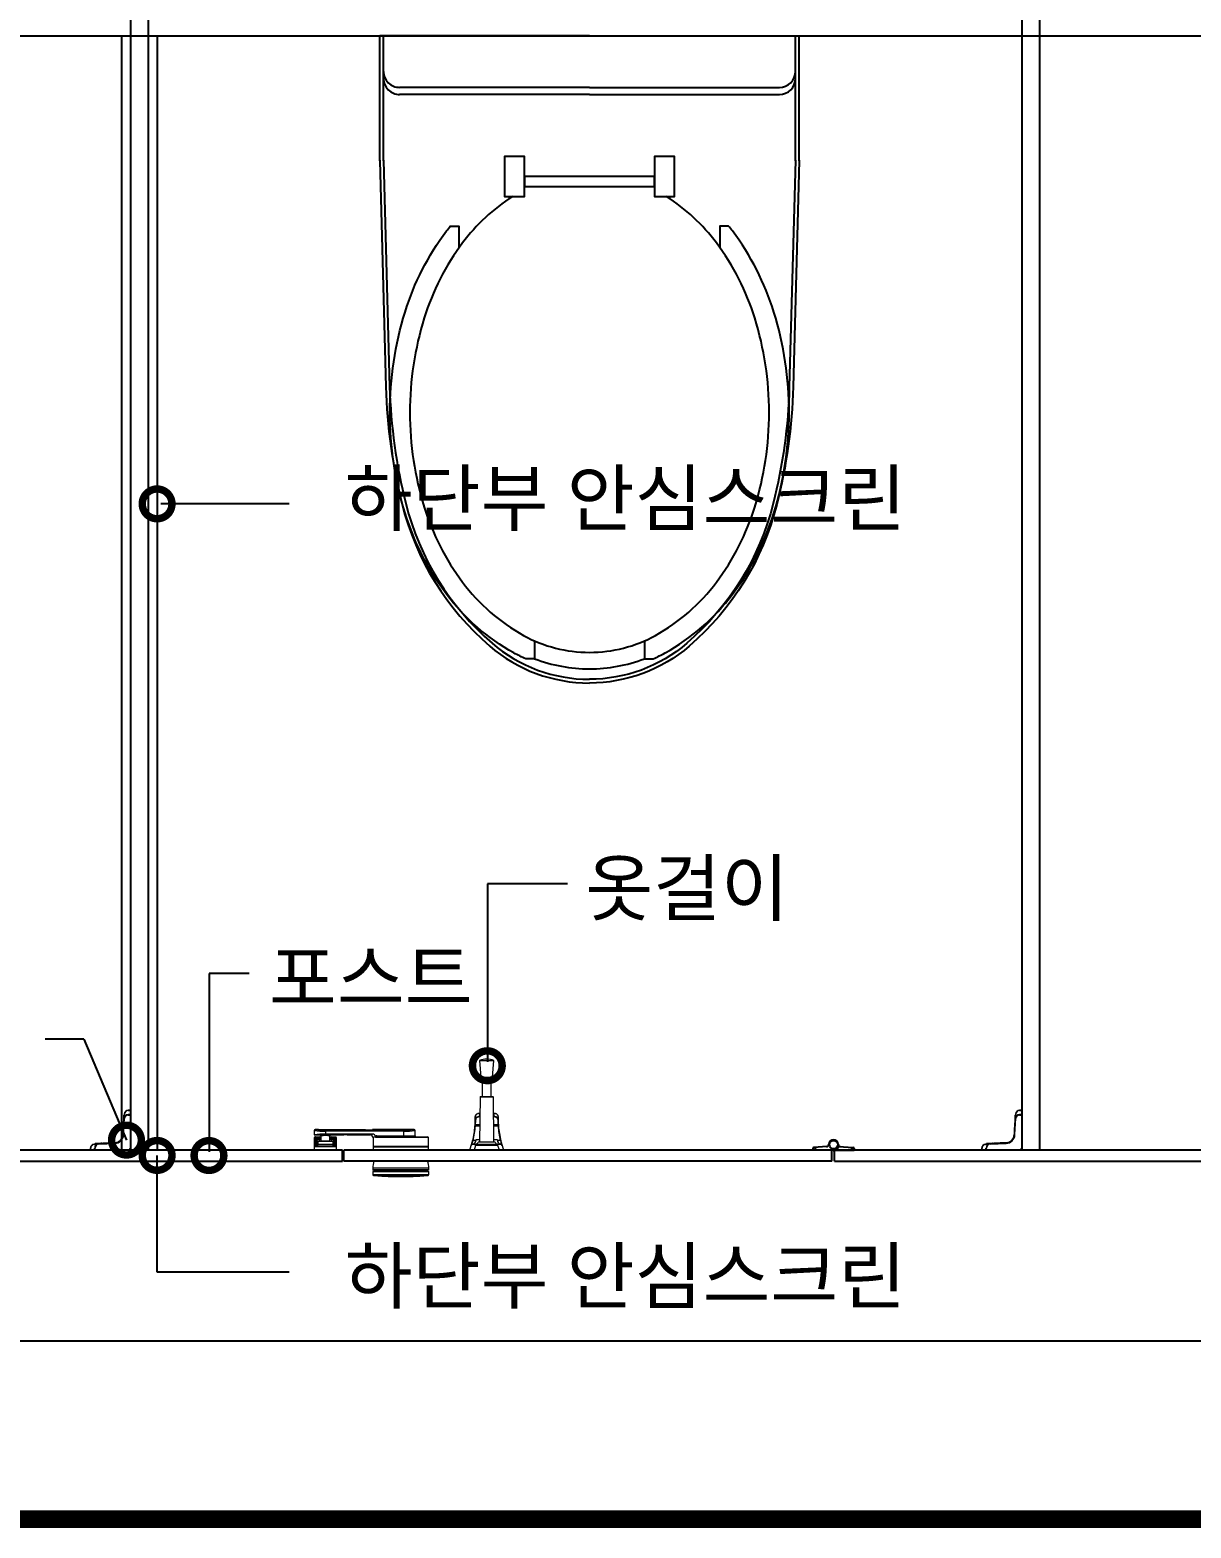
# Model space of a CAD drawing. Extents: x -256 to 8104, y -176 to 5714.
# Drawn here: x 3159 to 3810, y 2764 to 3604 of the extents above; entities that cross this region are included whole.
import ezdxf
from ezdxf.enums import TextEntityAlignment as Align

# ---------------------------------------------------------------- set-up
doc = ezdxf.new("R2010")
doc.units = 0
doc.header["$LTSCALE"] = 30
doc.layers.get('0').update_dxf_attribs({"linetype": 'CONTINUOUS'})
for name, color, linetype in [('0_toilet', 6, 'CONTINUOUS'), ('HAT', 8, 'CONTINUOUS'), ('경첩', 4, 'CONTINUOUS'), ('문자', 3, 'CONTINUOUS'), ('부자재', 4, 'CONTINUOUS'), ('옷걸이', 4, 'CONTINUOUS'), ('잠금쇠(회전형)', 4, 'CONTINUOUS'), ('치수', 1, 'CONTINUOUS'), ('해치', 8, 'CONTINUOUS')]:
    doc.layers.add(name, color=color, linetype=linetype)
doc.styles.add('돋움', font='malgun.ttf')

# ---------------------------------------------------------------- blocks, each defined once
blk = doc.blocks.new('_DOTSMALL')
at = {"color": 0, "linetype": 'ByBlock', "const_width": 0.5}
blk.add_lwpolyline([(-0.0625, 0, 1), (0.0625, 0, 1)], format="xyb", close=True, dxfattribs=at)
blk = doc.blocks.new('A$C63EC304E')
at = {"layer": '치수', "color": 1, "xscale": 2.5, "yscale": 2.5, "zscale": 2.5, "rotation": 234.3098741996962}
blk.add_blockref('_DOTSMALL', (0.312, 0.312), dxfattribs=at)
blk = doc.blocks.new('A$C2BC9653E')
at = {"layer": '치수', "xscale": 0.3333333333333333, "yscale": 0.3333333333333333, "zscale": 0.3333333333333333}
blk.add_blockref('A$C63EC304E', (0, 0), dxfattribs=at)
blk = doc.blocks.new('A$C7FC71301')
at = {"layer": '치수', "rotation": 180}
blk.add_blockref('A$C2BC9653E', (0.208, 0.208), dxfattribs=at)
blk = doc.blocks.new('A$C4A20372B')
at = {"layer": '치수'}
blk.add_blockref('A$C7FC71301', (0, 0), dxfattribs=at)
blk = doc.blocks.new('A$C566469F5')
at = {"layer": '치수'}
blk.add_blockref('A$C4A20372B', (0, 0), dxfattribs=at)
blk = doc.blocks.new('A$C7E317CD4')
at = {"layer": '해치', "xscale": 2, "yscale": 2, "zscale": 2}
blk.add_blockref('A$C566469F5', (0, 0), dxfattribs=at)
blk = doc.blocks.new('A$C601D7F27')
at = {"layer": '치수'}
blk.add_blockref('A$C7E317CD4', (0, 0), dxfattribs=at)
blk = doc.blocks.new('A$C38802C08')
at = {"layer": '치수'}
blk.add_blockref('A$C601D7F27', (0, 0), dxfattribs=at)
blk = doc.blocks.new('A$C10E41893')
at = {"layer": '부자재'}
for p, q in [((6.5, 0), (6.5, 196)), ((123.3, 196), (6.5, 196)), ((123.3, 192.5), (6.5, 192.5)), ((54.8, 0), (54.8, 177.5)), ((61.4, 0), (61.4, 177.5)), ((6.5, 0), (6.5, -196)), ((54.8, 0), (54.8, -177.5)), ((61.4, 0), (61.4, -177.5)), ((123.3, -192.5), (6.5, -192.5)), ((123.3, -196), (6.5, -196))]:
    blk.add_line(p, q, dxfattribs=at)
for points in [[(122.7, 196, -0.012538), (123.3, 196), (334.6, 190.3, -0.055395), (444.7, 175.1, -0.154276), (576.9, 93.3, -0.179504), (611.5, 0, -0.179504)], [(122.8, 192.5, -0.012538), (123.2, 192.5), (334.5, 186.8, -0.055395), (443.8, 171.7, -0.154276), (574.3, 91, -0.179504), (608, 0, -0.179504)], [(572, 51.4), (588.8, 51.4), (588.8, 59.6, 0.021185), (583.3, 70.7, 0.106084), (528.4, 133.7, 0.085733), (452.6, 172.4, 0.075373), (358.7, 186.6, 0.075373), (264.8, 172.4, 0.085733), (189, 133.7, 0.007337), (184.4, 130.1), (184.4, 122), (204.7, 122)], [(156.7, -72, 0.089162), (200.2, -118.7, 0.085733), (270.3, -154.5, 0.075373), (358.7, -167.9, 0.075373), (447.1, -154.5, 0.085733), (517.2, -118.7, 0.106084), (567, -61.6, 0.126931), (582.8, 0, 0.126931), (567, 61.6, 0.106084), (517.2, 118.7, 0.085733), (447.1, 154.5, 0.075373), (358.7, 167.9, 0.075373), (270.3, 154.5, 0.085733), (200.2, 118.7, 0.089162), (156.7, 72)], [(588.8, -51.4, 0.090214), (598.2, 0, 0.090214), (588.8, 51.4, 0.106084)], [(122.7, -196, 0.012538), (123.3, -196), (334.6, -190.3, 0.055395), (444.7, -175.1, 0.154276), (576.9, -93.3, 0.179504), (611.5, 0, 0.179504)], [(122.8, -192.5, 0.012538), (123.2, -192.5), (334.5, -186.8, 0.055395), (443.8, -171.7, 0.154276), (574.3, -91, 0.179504), (608, 0, 0.179504)], [(572, -51.4), (588.8, -51.4), (588.8, -59.6, -0.021185), (583.3, -70.7, -0.106084), (528.4, -133.7, -0.085733), (452.6, -172.4, -0.075373), (358.7, -186.6, -0.075373), (264.8, -172.4, -0.085733), (189, -133.7, -0.007337), (184.4, -130.1), (184.4, -122), (204.7, -122)]]:
    blk.add_lwpolyline(points, format="xyb", dxfattribs=at)
blk.add_lwpolyline([(138, -60.8), (119.3, -60.8), (119.3, -79.5), (156.7, -79.5), (156.7, -60.8), (138, -60.8), (147.3, -60.8), (147.3, 60.8), (138, 60.8), (156.7, 60.8), (156.7, 79.5), (119.3, 79.5), (119.3, 60.8), (138, 60.8), (138, -60.8), (119.3, -60.8)], dxfattribs=at)
for centre, start, end in [((39.8, 177.5), 0, 90), ((46.4, 177.5), 0, 90), ((39.8, -177.5), 270, 0), ((46.4, -177.5), 270, 0)]:
    blk.add_arc(centre, 15, start, end, dxfattribs=at)
blk = doc.blocks.new('AURA_28', base_point=(78321.48, -6824.24))
blk.add_line((81041.71, -3223.18), (82541.71, -3223.18))
at = {"color": 2}
for p, q in [((81531.71, -3223.18), (81531.71, -3848.18)), ((81551.71, -3223.18), (81551.71, -3848.18))]:
    blk.add_line(p, q, dxfattribs=at)
at = {"color": 8}
blk.add_line((80805.64, -3954.99), (82768.23, -3954.99), dxfattribs=at)
at = {"color": 8, "const_width": 10}
blk.add_lwpolyline([(78368.92, -4054.99), (84153.46, -4054.99)], dxfattribs=at)
at = {"layer": '0_toilet'}
for p, q in [((81536.71, -3123.18), (81536.71, -3848.18)), ((81546.71, -3123.18), (81546.71, -3848.18)), ((82036.66, -3123.18), (82036.66, -3848.18)), ((82046.76, -3848.19), (82046.76, -3123.19)), ((81655.64, -3848.18), (81431.71, -3848.18)), ((81431.71, -3854.18), (81655.64, -3854.18)), ((81655.64, -3854.18), (81655.64, -3848.18)), ((81930.21, -3848.18), (81656.39, -3848.18)), ((81656.39, -3854.18), (81656.39, -3848.18)), ((81930.21, -3854.18), (81656.39, -3854.18)), ((81930.21, -3854.18), (81930.21, -3848.18)), ((82160.69, -3848.18), (81931.71, -3848.18)), ((81931.71, -3854.18), (81931.71, -3848.18)), ((81931.71, -3854.18), (82160.69, -3854.18))]:
    blk.add_line(p, q, dxfattribs=at)
at = {"layer": '경첩', "color": 4, "linetype": 'Continuous', "lineweight": 15}
for p, q in [((81533.11, -3830.42), (81532.69, -3839.39)), ((81532.92, -3829.01), (81532.8, -3831.71)), ((81532.92, -3829.01), (81533.16, -3829.25)), ((81532.94, -3839.41), (81533.36, -3830.43)), ((81533.03, -3828.42), (81533.2, -3828.58)), ((81533.23, -3827.92), (81533.11, -3830.42)), ((81533.41, -3829.38), (81533.48, -3827.93)), ((81535.46, -3828.18), (81535.46, -3828.08)), ((81535.46, -3828.08), (81536.71, -3828.08)), ((81535.46, -3828.18), (81535.46, -3828.43)), ((81536.71, -3828.18), (81535.46, -3828.18)), ((81535.46, -3828.43), (81536.71, -3828.43)), ((81535.57, -3825.93), (81535.57, -3825.68)), ((81536.71, -3825.68), (81535.57, -3825.68)), ((81535.57, -3825.93), (81536.71, -3825.93)), ((81536.71, -3825.93), (81536.71, -3825.68)), ((81536.71, -3828.08), (81536.71, -3825.93)), ((81536.71, -3828.43), (81536.71, -3828.18)), ((81536.71, -3828.43), (81536.71, -3846.68)), ((82033.06, -3830.42), (82032.64, -3839.39)), ((82032.87, -3829.01), (82032.75, -3831.71)), ((82032.87, -3829.01), (82033.11, -3829.25)), ((82032.89, -3839.41), (82033.31, -3830.43)), ((82032.98, -3828.42), (82033.15, -3828.58)), ((82033.18, -3827.92), (82033.06, -3830.42)), ((82033.36, -3829.38), (82033.43, -3827.93)), ((82035.41, -3828.18), (82035.41, -3828.08)), ((82035.41, -3828.08), (82036.66, -3828.08)), ((82035.41, -3828.18), (82035.41, -3828.43)), ((82036.66, -3828.18), (82035.41, -3828.18)), ((82035.41, -3828.43), (82036.66, -3828.43)), ((82035.52, -3825.93), (82035.52, -3825.68)), ((82036.66, -3825.68), (82035.52, -3825.68)), ((82035.52, -3825.93), (82036.66, -3825.93)), ((82036.66, -3825.93), (82036.66, -3825.68)), ((82036.66, -3828.08), (82036.66, -3825.93)), ((82036.66, -3828.43), (82036.66, -3828.18)), ((82036.66, -3828.43), (82036.66, -3846.68)), ((81532.47, -3838.74), (81532.44, -3839.38)), ((81532.49, -3838.3), (81532.47, -3838.64)), ((81532.47, -3838.64), (81532.71, -3838.87)), ((81532.47, -3838.64), (81532.47, -3838.74)), ((81532.47, -3838.74), (81532.71, -3838.97)), ((81532.54, -3837.28), (81532.49, -3838.2)), ((81532.49, -3838.2), (81532.73, -3838.44)), ((81532.49, -3838.2), (81532.49, -3838.3)), ((81532.49, -3838.3), (81532.73, -3838.54)), ((81532.54, -3837.28), (81532.77, -3837.52)), ((81532.57, -3836.62), (81532.55, -3837.04)), ((81532.55, -3837.04), (81532.79, -3837.28)), ((81532.7, -3833.74), (81532.57, -3836.61)), ((81532.57, -3836.61), (81532.81, -3836.85)), ((81532.57, -3836.62), (81532.81, -3836.86)), ((81532.7, -3833.74), (81532.94, -3833.98)), ((81532.75, -3832.73), (81532.72, -3833.4)), ((81532.72, -3833.4), (81532.96, -3833.64)), ((81532.75, -3832.73), (81532.99, -3832.97)), ((81532.77, -3832.39), (81533, -3832.63)), ((81532.8, -3831.71), (81533.04, -3831.95)), ((82032.42, -3838.74), (82032.39, -3839.38)), ((82032.44, -3838.3), (82032.42, -3838.64)), ((82032.42, -3838.64), (82032.66, -3838.87)), ((82032.42, -3838.64), (82032.42, -3838.74)), ((82032.42, -3838.74), (82032.66, -3838.97)), ((82032.49, -3837.28), (82032.44, -3838.2)), ((82032.44, -3838.2), (82032.68, -3838.44)), ((82032.44, -3838.2), (82032.44, -3838.3)), ((82032.44, -3838.3), (82032.68, -3838.54)), ((82032.49, -3837.28), (82032.72, -3837.52)), ((82032.52, -3836.62), (82032.5, -3837.04)), ((82032.5, -3837.04), (82032.74, -3837.28)), ((82032.65, -3833.74), (82032.52, -3836.61)), ((82032.52, -3836.61), (82032.76, -3836.85)), ((82032.52, -3836.62), (82032.76, -3836.86)), ((82032.65, -3833.74), (82032.89, -3833.98)), ((82032.7, -3832.73), (82032.67, -3833.4)), ((82032.67, -3833.4), (82032.91, -3833.64)), ((82032.7, -3832.73), (82032.94, -3832.97)), ((82032.72, -3832.39), (82032.95, -3832.63)), ((82032.75, -3831.71), (82032.99, -3831.95)), ((81514.46, -3847.04), (81514.21, -3847.04)), ((81514.21, -3847.04), (81514.21, -3848.18)), ((81514.46, -3848.18), (81514.46, -3847.04)), ((81518.95, -3844.58), (81516.45, -3844.69)), ((81516.47, -3844.94), (81517.91, -3844.88)), ((81516.61, -3848.18), (81516.61, -3846.93)), ((81516.61, -3846.93), (81516.71, -3846.93)), ((81516.71, -3846.92), (81516.96, -3846.92)), ((81516.71, -3846.92), (81516.71, -3848.18)), ((81516.95, -3844.5), (81517.03, -3844.42)), ((81516.95, -3844.5), (81517.11, -3844.66)), ((81516.96, -3848.18), (81516.96, -3846.92)), ((81520.25, -3844.27), (81517.03, -3844.42)), ((81527.93, -3844.15), (81518.95, -3844.58)), ((81518.97, -3844.83), (81527.94, -3844.4)), ((81520.25, -3844.27), (81520.49, -3844.5)), ((81520.92, -3844.23), (81521.16, -3844.47)), ((81521.26, -3844.22), (81521.5, -3844.46)), ((81524.64, -3844.06), (81521.93, -3844.19)), ((81521.93, -3844.19), (81522.17, -3844.42)), ((81524.64, -3844.06), (81524.87, -3844.3)), ((81525.31, -3844.03), (81525.55, -3844.27)), ((81525.65, -3844.01), (81525.89, -3844.25)), ((81527.67, -3843.92), (81526.32, -3843.98)), ((81526.32, -3843.98), (81526.56, -3844.22)), ((81527.91, -3843.9), (81527.67, -3843.92)), ((81527.67, -3843.92), (81527.91, -3844.15)), ((81528.92, -3843.75), (81529.12, -3843.95)), ((81529.45, -3843.57), (81529.64, -3843.76)), ((81529.7, -3843.46), (81529.89, -3843.65)), ((81530.16, -3843.22), (81530.34, -3843.4)), ((81530.37, -3843.08), (81530.55, -3843.26)), ((81531.46, -3842.05), (81531.64, -3842.22)), ((81531.61, -3841.84), (81531.79, -3842.02)), ((81531.88, -3841.4), (81532.06, -3841.59)), ((81532, -3841.17), (81532.18, -3841.35)), ((81532.16, -3840.77), (81532.36, -3840.96)), ((81532.52, -3840.45), (81532.31, -3840.24)), ((81532.32, -3840.24), (81532.52, -3840.45)), ((81532.39, -3839.87), (81532.6, -3840.09)), ((81532.42, -3839.65), (81532.64, -3839.87)), ((82014.41, -3847.04), (82014.16, -3847.04)), ((82014.16, -3847.04), (82014.16, -3848.18)), ((82014.41, -3848.18), (82014.41, -3847.04)), ((82018.9, -3844.58), (82016.4, -3844.69)), ((82016.42, -3844.94), (82017.86, -3844.88)), ((82016.56, -3848.18), (82016.56, -3846.93)), ((82016.56, -3846.93), (82016.66, -3846.93)), ((82016.66, -3846.92), (82016.91, -3846.92)), ((82016.66, -3846.92), (82016.66, -3848.18)), ((82016.9, -3844.5), (82016.98, -3844.42)), ((82016.9, -3844.5), (82017.06, -3844.66)), ((82016.91, -3848.18), (82016.91, -3846.92)), ((82020.2, -3844.27), (82016.98, -3844.42)), ((82027.88, -3844.15), (82018.9, -3844.58)), ((82018.92, -3844.83), (82027.89, -3844.4)), ((82020.2, -3844.27), (82020.44, -3844.5)), ((82020.87, -3844.23), (82021.11, -3844.47)), ((82021.21, -3844.22), (82021.45, -3844.46)), ((82024.59, -3844.06), (82021.88, -3844.19)), ((82021.88, -3844.19), (82022.12, -3844.42)), ((82024.59, -3844.06), (82024.82, -3844.3)), ((82025.26, -3844.03), (82025.5, -3844.27)), ((82025.6, -3844.01), (82025.84, -3844.25)), ((82027.62, -3843.92), (82026.27, -3843.98)), ((82026.27, -3843.98), (82026.51, -3844.22)), ((82027.86, -3843.9), (82027.62, -3843.92)), ((82027.62, -3843.92), (82027.86, -3844.15)), ((82028.87, -3843.75), (82029.07, -3843.95)), ((82029.4, -3843.57), (82029.59, -3843.76)), ((82029.65, -3843.46), (82029.84, -3843.65)), ((82030.11, -3843.22), (82030.29, -3843.4)), ((82030.32, -3843.08), (82030.5, -3843.26)), ((82031.41, -3842.05), (82031.59, -3842.22)), ((82031.56, -3841.84), (82031.74, -3842.02)), ((82031.83, -3841.4), (82032.01, -3841.59)), ((82031.95, -3841.17), (82032.13, -3841.35)), ((82032.11, -3840.77), (82032.31, -3840.96)), ((82032.47, -3840.45), (82032.26, -3840.24)), ((82032.27, -3840.24), (82032.47, -3840.45)), ((82032.34, -3839.87), (82032.55, -3840.09)), ((82032.37, -3839.65), (82032.59, -3839.87)), ((81514.21, -3848.18), (81514.46, -3848.18)), ((81514.46, -3848.18), (81516.61, -3848.18)), ((81516.71, -3848.18), (81516.96, -3848.18)), ((81535.21, -3848.18), (81516.96, -3848.18)), ((82014.16, -3848.18), (82014.41, -3848.18)), ((82014.41, -3848.18), (82016.56, -3848.18)), ((82016.66, -3848.18), (82016.91, -3848.18)), ((82035.16, -3848.18), (82016.91, -3848.18))]:
    blk.add_line(p, q, dxfattribs=at)
at = {"layer": '경첩', "color": 4, "linetype": 'Continuous', "lineweight": 15, "flags": 128}
for points in [[(81532.95, -3828.5), (81532.94, -3828.61), (81532.94, -3828.73), (81532.93, -3828.87), (81532.92, -3829.01)], [(81532.95, -3828.5), (81532.97, -3828.48), (81532.99, -3828.47), (81533, -3828.45), (81533.01, -3828.44), (81533.02, -3828.43), (81533.03, -3828.42), (81533.03, -3828.42), (81533.03, -3828.42)], [(81533.11, -3830.42), (81533.11, -3830.42), (81533.13, -3830.42), (81533.15, -3830.42), (81533.18, -3830.42), (81533.22, -3830.43), (81533.26, -3830.43), (81533.31, -3830.43), (81533.36, -3830.43)], [(81533.48, -3827.93), (81533.43, -3827.93), (81533.38, -3827.93), (81533.34, -3827.93), (81533.3, -3827.92), (81533.27, -3827.92), (81533.25, -3827.92), (81533.23, -3827.92), (81533.23, -3827.92)], [(82032.9, -3828.5), (82032.89, -3828.61), (82032.89, -3828.73), (82032.88, -3828.87), (82032.87, -3829.01)], [(82032.9, -3828.5), (82032.92, -3828.48), (82032.94, -3828.47), (82032.95, -3828.45), (82032.96, -3828.44), (82032.97, -3828.43), (82032.98, -3828.42), (82032.98, -3828.42), (82032.98, -3828.42)], [(82033.06, -3830.42), (82033.06, -3830.42), (82033.08, -3830.42), (82033.1, -3830.42), (82033.13, -3830.42), (82033.17, -3830.43), (82033.21, -3830.43), (82033.26, -3830.43), (82033.31, -3830.43)], [(82033.43, -3827.93), (82033.38, -3827.93), (82033.33, -3827.93), (82033.29, -3827.93), (82033.25, -3827.92), (82033.22, -3827.92), (82033.2, -3827.92), (82033.18, -3827.92), (82033.18, -3827.92)], [(81532.55, -3837.04), (81532.54, -3837.11), (81532.54, -3837.19), (81532.54, -3837.28)], [(81532.57, -3836.61), (81532.57, -3836.61), (81532.57, -3836.62)], [(81532.8, -3831.71), (81532.79, -3831.85), (81532.79, -3831.97), (81532.78, -3832.09), (81532.77, -3832.19), (81532.77, -3832.28), (81532.77, -3832.34), (81532.77, -3832.38), (81532.77, -3832.39)], [(82032.5, -3837.04), (82032.49, -3837.11), (82032.49, -3837.19), (82032.49, -3837.28)], [(82032.52, -3836.61), (82032.52, -3836.61), (82032.52, -3836.62)], [(82032.75, -3831.71), (82032.74, -3831.85), (82032.74, -3831.97), (82032.73, -3832.09), (82032.72, -3832.19), (82032.72, -3832.28), (82032.72, -3832.34), (82032.72, -3832.38), (82032.72, -3832.39)], [(81516.47, -3844.94), (81516.46, -3844.9), (81516.46, -3844.85), (81516.46, -3844.81), (81516.46, -3844.77), (81516.46, -3844.74), (81516.45, -3844.71), (81516.45, -3844.7), (81516.45, -3844.69)], [(81518.95, -3844.58), (81518.95, -3844.58), (81518.95, -3844.6), (81518.96, -3844.62), (81518.96, -3844.65), (81518.96, -3844.69), (81518.96, -3844.73), (81518.96, -3844.78), (81518.97, -3844.83)], [(81520.92, -3844.23), (81520.91, -3844.23), (81520.87, -3844.24), (81520.81, -3844.24), (81520.72, -3844.24), (81520.62, -3844.25), (81520.5, -3844.25), (81520.38, -3844.26), (81520.25, -3844.27)], [(81521.93, -3844.19), (81521.82, -3844.19), (81521.7, -3844.2), (81521.6, -3844.2), (81521.5, -3844.21), (81521.42, -3844.21), (81521.35, -3844.21), (81521.3, -3844.22), (81521.27, -3844.22), (81521.26, -3844.22)], [(81525.31, -3844.03), (81525.3, -3844.03), (81525.26, -3844.03), (81525.2, -3844.03), (81525.11, -3844.04), (81525.01, -3844.04), (81524.89, -3844.05), (81524.77, -3844.05), (81524.64, -3844.06)], [(81526.32, -3843.98), (81526.19, -3843.99), (81526.07, -3843.99), (81525.95, -3844), (81525.85, -3844), (81525.76, -3844.01), (81525.7, -3844.01), (81525.66, -3844.01), (81525.65, -3844.01)], [(81527.93, -3844.15), (81527.93, -3844.16), (81527.93, -3844.17), (81527.93, -3844.2), (81527.93, -3844.23), (81527.93, -3844.26), (81527.93, -3844.31), (81527.94, -3844.35), (81527.94, -3844.4)], [(81532.32, -3840.24), (81532.32, -3840.24), (81532.32, -3840.24)], [(81532.42, -3839.65), (81532.4, -3839.81), (81532.39, -3839.87)], [(81532.69, -3839.39), (81532.69, -3839.39), (81532.7, -3839.4), (81532.73, -3839.4), (81532.76, -3839.4), (81532.8, -3839.4), (81532.84, -3839.4), (81532.89, -3839.4), (81532.94, -3839.41)], [(82016.42, -3844.94), (82016.41, -3844.9), (82016.41, -3844.85), (82016.41, -3844.81), (82016.41, -3844.77), (82016.41, -3844.74), (82016.4, -3844.71), (82016.4, -3844.7), (82016.4, -3844.69)], [(82018.9, -3844.58), (82018.9, -3844.58), (82018.9, -3844.6), (82018.91, -3844.62), (82018.91, -3844.65), (82018.91, -3844.69), (82018.91, -3844.73), (82018.91, -3844.78), (82018.92, -3844.83)], [(82020.87, -3844.23), (82020.86, -3844.23), (82020.82, -3844.24), (82020.76, -3844.24), (82020.67, -3844.24), (82020.57, -3844.25), (82020.45, -3844.25), (82020.33, -3844.26), (82020.2, -3844.27)], [(82021.88, -3844.19), (82021.77, -3844.19), (82021.65, -3844.2), (82021.55, -3844.2), (82021.45, -3844.21), (82021.37, -3844.21), (82021.3, -3844.21), (82021.25, -3844.22), (82021.22, -3844.22), (82021.21, -3844.22)], [(82025.26, -3844.03), (82025.25, -3844.03), (82025.21, -3844.03), (82025.15, -3844.03), (82025.06, -3844.04), (82024.96, -3844.04), (82024.84, -3844.05), (82024.72, -3844.05), (82024.59, -3844.06)], [(82026.27, -3843.98), (82026.14, -3843.99), (82026.02, -3843.99), (82025.9, -3844), (82025.8, -3844), (82025.71, -3844.01), (82025.65, -3844.01), (82025.61, -3844.01), (82025.6, -3844.01)], [(82027.88, -3844.15), (82027.88, -3844.16), (82027.88, -3844.17), (82027.88, -3844.2), (82027.88, -3844.23), (82027.88, -3844.26), (82027.88, -3844.31), (82027.89, -3844.35), (82027.89, -3844.4)], [(82032.27, -3840.24), (82032.27, -3840.24), (82032.27, -3840.24)], [(82032.37, -3839.65), (82032.35, -3839.81), (82032.34, -3839.87)], [(82032.64, -3839.39), (82032.64, -3839.39), (82032.65, -3839.4), (82032.68, -3839.4), (82032.71, -3839.4), (82032.75, -3839.4), (82032.79, -3839.4), (82032.84, -3839.4), (82032.89, -3839.41)]]:
    blk.add_lwpolyline(points, dxfattribs=at)
at = {"layer": '경첩', "color": 4, "linetype": 'Continuous', "lineweight": 15}
for centre, radius, start, end in [((81535.46, -3830.53), 2.35, 90, 177.30166), ((81535.57, -3828.03), 2.35, 90, 177.30166), ((81535.46, -3830.53), 2.1, 90, 177.30166), ((81535.57, -3828.03), 2.1, 90, 177.30166), ((82035.41, -3830.53), 2.35, 90, 177.30166), ((82035.52, -3828.03), 2.35, 90, 177.30166), ((82035.41, -3830.53), 2.1, 90, 177.30166), ((82035.52, -3828.03), 2.1, 90, 177.30166), ((81516.56, -3847.04), 2.35, 92.69834, 180), ((81516.56, -3847.04), 2.1, 92.69834, 180), ((81519.06, -3846.92), 2.35, 92.69834, 180), ((81519.06, -3846.92), 2.1, 92.69834, 180), ((81527.69, -3839.16), 4.75, 272.69834, 285), ((81527.69, -3839.16), 5, 272.69834, 357.30166), ((81527.69, -3839.16), 5.25, 272.69834, 357.30166), ((81527.69, -3839.16), 4.75, 284.99982, 291.75061), ((81527.69, -3839.16), 4.75, 294.99481, 301.29977), ((81527.69, -3839.16), 4.75, 301.29911, 304.38581), ((81527.69, -3839.16), 4.75, 304.38489, 322.56084), ((81527.69, -3839.16), 4.75, 322.56123, 325.61449), ((81527.69, -3839.16), 4.75, 325.61511, 331.82645), ((81527.69, -3839.16), 4.75, 335.00519, 340.23398), ((81527.69, -3839.16), 4.75, 340.23398, 346.75686), ((81527.69, -3839.16), 4.75, 346.83767, 351.3944), ((81527.69, -3839.16), 4.75, 354.09118, 357.30166), ((81535.21, -3846.68), 1.5, 270, 0), ((82016.51, -3847.04), 2.35, 92.69834, 180), ((82016.51, -3847.04), 2.1, 92.69834, 180), ((82019.01, -3846.92), 2.35, 92.69834, 180), ((82019.01, -3846.92), 2.1, 92.69834, 180), ((82027.64, -3839.16), 4.75, 272.69834, 285), ((82027.64, -3839.16), 5, 272.69834, 357.30166), ((82027.64, -3839.16), 5.25, 272.69834, 357.30166), ((82027.64, -3839.16), 4.75, 284.99982, 291.75061), ((82027.64, -3839.16), 4.75, 294.99481, 301.29977), ((82027.64, -3839.16), 4.75, 301.29911, 304.38581), ((82027.64, -3839.16), 4.75, 304.38489, 322.56084), ((82027.64, -3839.16), 4.75, 322.56123, 325.61449), ((82027.64, -3839.16), 4.75, 325.61511, 331.82645), ((82027.64, -3839.16), 4.75, 335.00519, 340.23398), ((82027.64, -3839.16), 4.75, 340.23398, 346.75686), ((82027.64, -3839.16), 4.75, 346.83767, 351.3944), ((82027.64, -3839.16), 4.75, 354.09118, 357.30166), ((82035.16, -3846.68), 1.5, 270, 0)]:
    blk.add_arc(centre, radius, start, end, dxfattribs=at)
at = {"layer": '부자재'}
for p, q in [((81919.52, -3847.26), (81919.52, -3848.18)), ((81927.27, -3846.1), (81920.07, -3846.6)), ((81920.77, -3847.09), (81920.77, -3848.18)), ((81933.98, -3846.02), (81942.14, -3846.6)), ((81941.44, -3847.09), (81941.44, -3848.18)), ((81942.69, -3847.26), (81942.69, -3848.18)), ((81930.18, -3848.18), (81919.52, -3848.18)), ((81930.98, -3847.63), (81930.98, -3848.43)), ((81931.23, -3848.43), (81930.98, -3848.43)), ((81931.23, -3847.63), (81931.23, -3848.43)), ((81931.7, -3848.14), (81931.7, -3848.18)), ((81931.7, -3848.18), (81942.69, -3848.18))]:
    blk.add_line(p, q, dxfattribs=at)
at = {"layer": '부자재', "color": 1}
blk.add_circle((81931.11, -3844.97), 2.34, dxfattribs=at)
at = {"layer": '부자재'}
for centre, radius, start, end in [((81920.22, -3847.28), 0.7, 101.7765, 181.67124), ((81921.63, -3847.33), 0.884, 113.40773, 164.5497), ((81927.2, -3844.8), 1.29, 272.92313, 352.47243), ((81931.11, -3844.97), 2.62, 270, 180), ((81931.2, -3845.32), 2.86, 280.08401, 345.97919), ((81935.02, -3844.8), 1.29, 187.52757, 267.07687), ((81940.59, -3847.33), 0.884, 15.4503, 67.30044), ((81942, -3847.28), 0.7, 358.32876, 78.2235), ((81931.47, -3849.21), 1.65, 102.52675, 141.54753), ((81930.75, -3849.21), 1.65, 43.10029, 77.47325)]:
    blk.add_arc(centre, radius, start, end, dxfattribs=at)
at = {"layer": '옷걸이', "lineweight": 15}
for p, q in [((81732.6, -3797.75), (81733.35, -3807.25)), ((81732.6, -3797.75), (81740.6, -3797.75)), ((81739.85, -3807.25), (81740.6, -3797.75)), ((81733.35, -3807.25), (81739.85, -3807.25)), ((81734.1, -3807.25), (81734.1, -3818.1)), ((81739.1, -3818.1), (81739.1, -3807.25)), ((81732.85, -3818.34), (81732.63, -3843.6)), ((81740.35, -3818.34), (81732.85, -3818.34)), ((81733.1, -3818.1), (81736.6, -3818.1)), ((81736.6, -3818.1), (81740.1, -3818.1)), ((81740.57, -3843.6), (81740.35, -3818.34)), ((81732.77, -3827.46), (81732.67, -3827.46)), ((81732.67, -3827.46), (81732.67, -3827.55)), ((81732.77, -3827.55), (81732.67, -3827.55)), ((81732.68, -3829.08), (81732.68, -3829.44)), ((81732.68, -3829.08), (81732.76, -3829.08)), ((81732.75, -3829.44), (81732.68, -3829.44)), ((81740.53, -3827.46), (81740.43, -3827.46)), ((81740.53, -3827.55), (81740.43, -3827.55)), ((81740.44, -3829.08), (81740.52, -3829.08)), ((81740.52, -3829.44), (81740.45, -3829.44)), ((81740.52, -3829.08), (81740.52, -3829.44)), ((81740.53, -3827.46), (81740.53, -3827.55)), ((81732.71, -3834.56), (81730.26, -3834.56)), ((81730.33, -3833.8), (81732.72, -3833.8)), ((81740.48, -3833.8), (81742.87, -3833.8)), ((81742.94, -3834.56), (81740.49, -3834.56)), ((81727.1, -3848.1), (81727.94, -3845.53)), ((81727.94, -3845.53), (81727.95, -3845.52)), ((81727.95, -3845.52), (81727.95, -3845.52)), ((81728.93, -3844.73), (81728.82, -3844.76)), ((81728.9, -3844.84), (81728.89, -3844.84)), ((81744.31, -3844.84), (81728.9, -3844.84)), ((81730.34, -3842.69), (81728.91, -3842.69)), ((81730.34, -3842.71), (81728.91, -3842.71)), ((81730.31, -3845.55), (81729.48, -3848.1)), ((81730.28, -3843.25), (81730.35, -3842.67)), ((81730.31, -3845.55), (81730.31, -3844.86)), ((81730.31, -3844.86), (81742.89, -3844.86)), ((81742.89, -3845.55), (81730.31, -3845.55)), ((81741.38, -3843.6), (81731.83, -3843.6)), ((81742.86, -3842.67), (81742.92, -3843.23)), ((81744.29, -3842.69), (81742.86, -3842.69)), ((81744.29, -3842.71), (81742.86, -3842.71)), ((81742.89, -3845.55), (81742.89, -3844.86)), ((81743.73, -3848.1), (81742.89, -3845.55)), ((81744.37, -3844.76), (81744.27, -3844.73)), ((81744.31, -3844.84), (81744.31, -3844.84)), ((81744.42, -3844.77), (81744.33, -3844.74)), ((81745.25, -3845.52), (81745.26, -3845.52)), ((81745.26, -3845.52), (81745.26, -3845.53)), ((81745.26, -3845.53), (81746.1, -3848.1)), ((81729.48, -3848.1), (81727.1, -3848.1)), ((81743.73, -3848.1), (81729.48, -3848.1)), ((81746.1, -3848.1), (81743.73, -3848.1))]:
    blk.add_line(p, q, dxfattribs=at)
at = {"layer": '옷걸이', "lineweight": 15, "flags": 128}
for points in [[(81732.67, -3827.46), (81732.62, -3827.46), (81732.29, -3827.48), (81731.96, -3827.53), (81731.64, -3827.61), (81731.35, -3827.72), (81731.07, -3827.85), (81730.83, -3828.01), (81730.61, -3828.19), (81730.44, -3828.39), (81730.3, -3828.61), (81730.21, -3828.84), (81730.17, -3829.07), (81730.18, -3829.11)], [(81732.67, -3827.55), (81732.25, -3827.58), (81731.84, -3827.64), (81731.46, -3827.76), (81731.11, -3827.91), (81730.8, -3828.09), (81730.55, -3828.31), (81730.36, -3828.55), (81730.23, -3828.81), (81730.17, -3829.13), (81730.17, -3829.18)], [(81730.18, -3830.68), (81730.22, -3830.41), (81730.33, -3830.15), (81730.5, -3829.91), (81730.74, -3829.68), (81731.03, -3829.49), (81731.37, -3829.32), (81731.74, -3829.2), (81732.14, -3829.12), (81732.68, -3829.08)], [(81732.68, -3829.44), (81732.2, -3829.47), (81731.84, -3829.54), (81731.5, -3829.65), (81731.19, -3829.8), (81730.93, -3829.97), (81730.72, -3830.18), (81730.56, -3830.4), (81730.47, -3830.63), (81730.43, -3830.88)], [(81740.52, -3829.08), (81740.94, -3829.11), (81741.35, -3829.17), (81741.73, -3829.29), (81742.08, -3829.44), (81742.39, -3829.62), (81742.64, -3829.84), (81742.83, -3830.08), (81742.96, -3830.34), (81743.02, -3830.68)], [(81742.77, -3830.88), (81742.71, -3830.57), (81742.6, -3830.33), (81742.43, -3830.12), (81742.2, -3829.92), (81741.92, -3829.75), (81741.61, -3829.62), (81741.26, -3829.52), (81740.9, -3829.46), (81740.52, -3829.44)], [(81743.03, -3829.18), (81743.03, -3829.17), (81743.01, -3828.94), (81742.94, -3828.72), (81742.84, -3828.5), (81742.69, -3828.3), (81742.5, -3828.11), (81742.28, -3827.94), (81742.03, -3827.8), (81741.74, -3827.67), (81741.44, -3827.58), (81741.12, -3827.51), (81740.79, -3827.47), (81740.53, -3827.47)], [(81743.03, -3829.18), (81743, -3828.91), (81742.9, -3828.65), (81742.73, -3828.4), (81742.5, -3828.18), (81742.22, -3827.98), (81741.88, -3827.81), (81741.51, -3827.68), (81741.11, -3827.6), (81740.61, -3827.55), (81740.53, -3827.55)], [(81730.01, -3834.54), (81730.02, -3834.54), (81730.03, -3834.54), (81730.06, -3834.55), (81730.09, -3834.55), (81730.13, -3834.55), (81730.17, -3834.56), (81730.22, -3834.56), (81730.26, -3834.56)], [(81743.19, -3834.54), (81743.18, -3834.54), (81743.17, -3834.54), (81743.14, -3834.55), (81743.11, -3834.55), (81743.08, -3834.55), (81743.03, -3834.56), (81742.99, -3834.56), (81742.94, -3834.56)], [(81728.67, -3842.89), (81728.67, -3842.88), (81728.67, -3842.89)], [(81728.87, -3844.74), (81728.81, -3844.75), (81728.77, -3844.77)], [(81728.87, -3844.74), (81728.88, -3844.73), (81728.93, -3844.73)], [(81728.93, -3844.73), (81728.9, -3844.81), (81728.9, -3844.84)], [(81728.91, -3842.7), (81728.91, -3842.69), (81728.91, -3842.71)], [(81731.11, -3844.8), (81730.69, -3844.79), (81730.45, -3844.76), (81730.37, -3844.73), (81730.47, -3844.69), (81730.75, -3844.65), (81730.86, -3844.64)], [(81732.64, -3842.31), (81732.04, -3842.33), (81730.77, -3842.38)], [(81742.43, -3842.38), (81740.85, -3842.32), (81740.56, -3842.31)], [(81742.34, -3844.64), (81742.62, -3844.67), (81742.81, -3844.71), (81742.81, -3844.75), (81742.64, -3844.77), (81742.31, -3844.8), (81741.85, -3844.81)], [(81744.31, -3844.84), (81744.3, -3844.81), (81744.27, -3844.73)], [(81744.33, -3844.74), (81744.32, -3844.73), (81744.27, -3844.73)]]:
    blk.add_lwpolyline(points, dxfattribs=at)
at = {"layer": '옷걸이', "lineweight": 15}
for centre, radius, start, end in [((81736.6, -3808.04), 11.04, 68.76069, 111.23931), ((81733.1, -3818.35), 0.25, 90, 179.5), ((81740.1, -3818.35), 0.25, 0.5, 90), ((81677.42, -3830.32), 52.77, 359.60958, 1.23689), ((81677.42, -3828.72), 55.27, 359.61891, 1.20733), ((81795.78, -3828.72), 55.27, 178.79267, 180.38109), ((81795.78, -3830.32), 52.77, 178.76311, 180.39042), ((81677.42, -3830.32), 52.77, 346.23171, 355.4136), ((81677.42, -3830.32), 53.02, 346.50971, 355.4136), ((81677.42, -3830.32), 52.77, 355.41362, 356.45105), ((81677.42, -3830.32), 52.77, 356.45107, 359.60958), ((81730.31, -3833.57), 0.23, 185.45744, 275.18876), ((81730.41, -3830.65), 0.227, 188.20874, 276.39203), ((81696.36, -3831.16), 34.07, 354.27357, 355.56682), ((81677.42, -3830.51), 53.02, 356.45107, 359.60958), ((81742.79, -3830.65), 0.227, 263.60797, 351.79126), ((81795.78, -3830.51), 53.02, 180.39042, 183.54893), ((81742.89, -3833.57), 0.23, 264.81124, 354.54256), ((81776.84, -3831.16), 34.08, 184.43326, 185.72635), ((81795.78, -3830.32), 53.02, 184.5864, 193.49029), ((81795.78, -3830.32), 52.77, 180.39042, 183.54893), ((81795.78, -3830.32), 52.76, 183.54888, 184.58645), ((81795.78, -3830.32), 52.77, 184.5864, 193.76829), ((81728.89, -3845.84), 1, 89.99372, 161.80813), ((81678.66, -3830.66), 51.47, 343.23764, 346.25768), ((81729.05, -3845.91), 1.17, 101.39698, 160.6752), ((81679.06, -3830.5), 51.33, 343.52264, 346.23766), ((81728.91, -3842.94), 0.25, 90.27283, 166.23947), ((81728.9, -3842.95), 0.247, 89.25852, 165.91582), ((81728.49, -3842.96), 1.81, 282.06066, 352.51429), ((81728.36, -3842.56), 2.24, 284.82654, 3.59318), ((81730.59, -3842.67), 0.248, 89.5881, 179.72305), ((81730.7, -3842.75), 0.376, 79.93932, 150.54556), ((81730.74, -3842.69), 0.307, 84.77864, 118.98165), ((81730.43, -3843.27), 1.43, 284.10574, 346.92454), ((81736.73, -3443.71), 401.13, 269.19679, 270.73159), ((81742.77, -3843.27), 1.44, 193.11861, 255.96551), ((81742.46, -3842.65), 0.271, 58.63439, 97.60531), ((81742.49, -3842.78), 0.4, 32.00917, 97.80826), ((81744.84, -3842.56), 2.24, 176.39085, 255.18943), ((81742.61, -3842.67), 0.248, 0.27695, 90.4119), ((81744.7, -3842.97), 1.8, 186.78644, 258.2605), ((81744.29, -3842.94), 0.25, 13.76166, 89.45314), ((81744.3, -3842.95), 0.247, 14.08418, 90.74148), ((81793.98, -3830.54), 51.15, 193.75841, 196.46904), ((81744.31, -3845.84), 1, 18.19187, 90.00628), ((81744.16, -3845.9), 1.16, 19.29372, 79.39421), ((81794.77, -3830.6), 51.71, 193.74931, 196.75644)]:
    blk.add_arc(centre, radius, start, end, dxfattribs=at)
at = {"layer": '잠금쇠(회전형)', "linetype": 'Continuous', "lineweight": 15}
for p, q in [((81639.89, -3837.08), (81639.89, -3839.58)), ((81642.23, -3836.58), (81640.39, -3836.58)), ((81668.64, -3836.78), (81646.14, -3836.78)), ((81668.64, -3836.78), (81646.14, -3836.78)), ((81646.14, -3836.78), (81646.14, -3836.78)), ((81646.14, -3837.02), (81690.14, -3837.02)), ((81646.14, -3837.51), (81646.14, -3837.02)), ((81646.14, -3837.51), (81646.14, -3839.08)), ((81690.14, -3837.51), (81646.14, -3837.51)), ((81668.64, -3836.78), (81668.64, -3836.78)), ((81695.89, -3836.58), (81672.54, -3836.58)), ((81690.14, -3837.02), (81690.14, -3837.51)), ((81690.14, -3840.08), (81690.14, -3837.51)), ((81696.39, -3840.08), (81696.39, -3837.08)), ((81639.89, -3839.58), (81643.16, -3839.58)), ((81639.89, -3841.18), (81639.89, -3848.18)), ((81640.29, -3841.18), (81639.89, -3841.18)), ((81640.29, -3846.18), (81640.29, -3841.18)), ((81640.29, -3841.18), (81640.76, -3841.18)), ((81651.99, -3846.18), (81640.29, -3846.18)), ((81640.39, -3840.68), (81640.76, -3840.68)), ((81640.76, -3841.18), (81640.76, -3840.68)), ((81640.76, -3840.68), (81642.64, -3840.68)), ((81640.76, -3841.18), (81640.76, -3845.72)), ((81642.64, -3841.18), (81640.76, -3841.18)), ((81640.76, -3845.72), (81640.89, -3845.69)), ((81640.89, -3841.68), (81642.64, -3841.68)), ((81640.89, -3845.69), (81640.89, -3841.68)), ((81641.39, -3842.18), (81640.89, -3841.68)), ((81640.89, -3845.69), (81640.97, -3845.68)), ((81640.97, -3845.68), (81651.31, -3845.68)), ((81641.39, -3842.18), (81641.39, -3845.68)), ((81642.64, -3842.18), (81641.39, -3842.18)), ((81641.89, -3843.18), (81641.89, -3844.68)), ((81649.04, -3843.18), (81641.89, -3843.18)), ((81641.89, -3844.68), (81649.04, -3844.68)), ((81642.14, -3842.93), (81648.87, -3842.93)), ((81648.87, -3844.93), (81642.14, -3844.93)), ((81642.64, -3841.18), (81642.64, -3840.68)), ((81642.64, -3840.68), (81643.64, -3840.68)), ((81642.64, -3841.68), (81642.64, -3841.18)), ((81643.14, -3841.18), (81642.64, -3841.18)), ((81642.64, -3841.68), (81642.64, -3842.18)), ((81642.64, -3841.68), (81643.14, -3841.68)), ((81643.64, -3842.18), (81642.64, -3842.18)), ((81643.14, -3841.18), (81643.14, -3841.68)), ((81643.64, -3841.18), (81643.14, -3841.18)), ((81643.14, -3841.68), (81643.64, -3841.68)), ((81643.16, -3839.58), (81643.16, -3839.58)), ((81643.64, -3840.08), (81643.64, -3842.93)), ((81672.59, -3839.08), (81646.14, -3839.08)), ((81648.64, -3842.93), (81648.64, -3840.08)), ((81648.64, -3840.68), (81649.64, -3840.68)), ((81649.14, -3841.18), (81648.64, -3841.18)), ((81648.64, -3841.68), (81649.14, -3841.68)), ((81649.64, -3842.18), (81648.64, -3842.18)), ((81648.87, -3842.93), (81650.14, -3842.93)), ((81650.14, -3844.93), (81648.87, -3844.93)), ((81650.39, -3843.18), (81649.04, -3843.18)), ((81649.04, -3844.68), (81650.39, -3844.68)), ((81649.14, -3839.58), (81656.4, -3839.58)), ((81649.64, -3841.18), (81649.14, -3841.18)), ((81649.14, -3841.68), (81649.14, -3841.18)), ((81649.14, -3841.68), (81649.64, -3841.68)), ((81649.64, -3840.68), (81649.64, -3841.18)), ((81649.64, -3840.68), (81651.52, -3840.68)), ((81651.52, -3841.18), (81649.64, -3841.18)), ((81649.64, -3841.18), (81649.64, -3841.68)), ((81649.64, -3841.68), (81651.39, -3841.68)), ((81649.64, -3841.68), (81649.64, -3842.18)), ((81650.89, -3842.18), (81649.64, -3842.18)), ((81650.39, -3844.68), (81650.39, -3843.18)), ((81651.39, -3841.68), (81650.89, -3842.18)), ((81650.89, -3845.68), (81650.89, -3842.18)), ((81651.31, -3845.68), (81651.39, -3845.69)), ((81651.39, -3841.68), (81651.39, -3845.69)), ((81651.39, -3845.69), (81651.52, -3845.72)), ((81651.52, -3840.68), (81651.52, -3841.18)), ((81651.52, -3840.68), (81651.89, -3840.68)), ((81651.52, -3845.72), (81651.52, -3841.18)), ((81651.52, -3841.18), (81651.99, -3841.18)), ((81651.99, -3841.18), (81651.99, -3846.18)), ((81652.39, -3841.18), (81651.99, -3841.18)), ((81652.39, -3848.18), (81652.39, -3841.18)), ((81658.39, -3839.58), (81671.32, -3839.58)), ((81671.32, -3839.58), (81671.32, -3839.58)), ((81672.89, -3841.16), (81672.89, -3846.08)), ((81703.89, -3846.08), (81672.89, -3846.08)), ((81672.89, -3846.18), (81672.89, -3847.93)), ((81672.89, -3846.18), (81703.89, -3846.18)), ((81674.21, -3840.57), (81674.19, -3840.39)), ((81703.89, -3841.08), (81674.34, -3841.08)), ((81674.99, -3840.58), (81674.99, -3840.08)), ((81674.99, -3840.08), (81690.14, -3840.08)), ((81674.99, -3840.58), (81703.39, -3840.58)), ((81680.64, -3846.08), (81680.64, -3846.18)), ((81690.14, -3840.58), (81690.14, -3840.08)), ((81690.14, -3840.08), (81696.39, -3840.08)), ((81696.14, -3846.18), (81696.14, -3846.08)), ((81700.78, -3846.18), (81700.78, -3846.08)), ((81702.87, -3846.18), (81702.87, -3846.08)), ((81702.89, -3846.18), (81702.89, -3846.08)), ((81703.89, -3846.08), (81703.89, -3841.08)), ((81703.89, -3847.93), (81703.89, -3846.18)), ((81639.89, -3848.18), (81652.39, -3848.18)), ((81672.89, -3847.93), (81703.89, -3847.93)), ((81703.64, -3848.18), (81673.14, -3848.18)), ((81703.43, -3854.28), (81673.35, -3854.28)), ((81673.49, -3854.18), (81688.39, -3854.18)), ((81688.39, -3854.18), (81703.29, -3854.18)), ((81672.64, -3858.18), (81672.64, -3859.18)), ((81704.14, -3858.18), (81672.64, -3858.18)), ((81704.14, -3859.18), (81672.64, -3859.18)), ((81672.64, -3860.18), (81672.64, -3861.73)), ((81704.14, -3860.18), (81672.64, -3860.18)), ((81672.64, -3861.73), (81688.39, -3861.73)), ((81688.39, -3862.23), (81673.09, -3862.23)), ((81703.64, -3859.68), (81673.14, -3859.68)), ((81703.64, -3859.68), (81673.14, -3859.68)), ((81676.25, -3862.5), (81688.39, -3862.5)), ((81676.26, -3862.5), (81700.51, -3862.5)), ((81700.22, -3862.52), (81676.55, -3862.52)), ((81682.72, -3862.68), (81682.8, -3862.68)), ((81682.8, -3862.68), (81693.98, -3862.68)), ((81685.69, -3862.77), (81685.69, -3862.68)), ((81686.21, -3862.94), (81690.56, -3862.94)), ((81686.21, -3862.94), (81690.57, -3862.94)), ((81686.58, -3862.68), (81686.58, -3862.79)), ((81686.58, -3862.79), (81690.2, -3862.79)), ((81690.14, -3862.91), (81686.64, -3862.91)), ((81688.39, -3861.73), (81704.14, -3861.73)), ((81703.69, -3862.23), (81688.39, -3862.23)), ((81688.39, -3862.5), (81700.52, -3862.5)), ((81690.2, -3862.79), (81690.2, -3862.68)), ((81691.09, -3862.68), (81691.09, -3862.77)), ((81693.98, -3862.68), (81694.14, -3862.68)), ((81704.14, -3859.18), (81704.14, -3858.18)), ((81704.14, -3861.73), (81704.14, -3860.18))]:
    blk.add_line(p, q, dxfattribs=at)
at = {"layer": '잠금쇠(회전형)', "linetype": 'Continuous', "lineweight": 15, "flags": 128}
for points in [[(81646.14, -3836.78), (81645.49, -3836.77), (81644.84, -3836.76), (81644.24, -3836.73), (81643.68, -3836.7), (81643.21, -3836.67), (81642.81, -3836.64), (81642.51, -3836.61), (81642.31, -3836.59), (81642.23, -3836.58), (81642.23, -3836.58)], [(81682.7, -3862.73), (81682.52, -3862.72), (81682.45, -3862.7), (81682.48, -3862.69), (81682.6, -3862.68), (81682.72, -3862.68)], [(81686.64, -3862.91), (81686.63, -3862.91), (81686.61, -3862.9), (81686.6, -3862.89), (81686.6, -3862.87), (81686.59, -3862.85), (81686.58, -3862.83), (81686.58, -3862.81), (81686.58, -3862.79)], [(81690.14, -3862.91), (81690.15, -3862.91), (81690.16, -3862.9), (81690.17, -3862.89), (81690.18, -3862.87), (81690.19, -3862.85), (81690.2, -3862.83), (81690.2, -3862.81), (81690.2, -3862.79)], [(81694.14, -3862.68), (81694.19, -3862.68), (81694.31, -3862.69), (81694.32, -3862.7), (81694.24, -3862.72), (81694.07, -3862.73)]]:
    blk.add_lwpolyline(points, dxfattribs=at)
at = {"layer": '잠금쇠(회전형)', "linetype": 'Continuous', "lineweight": 15}
for centre, radius, start, end in [((81640.39, -3837.08), 0.5, 90, 180), ((81646.18, -3791.12), 46.39, 262.20818, 269.95155), ((81646.18, -3798.16), 38.85, 261.42989, 269.94115), ((81668.63, -3797.15), 39.62, 270.01404, 275.67028), ((81690.1, -3798.23), 38.79, 270.0516, 278.57737), ((81690.1, -3791.19), 46.32, 270.0429, 277.79737), ((81695.89, -3837.08), 0.5, 0, 90), ((81646.19, -3879.01), 39.93, 90.07036, 99.07748), ((81640.39, -3841.18), 0.5, 90, 180), ((81640.77, -3841.17), 0.485, 91.96218, 181.83618), ((81641.05, -3846.48), 0.816, 110.82653, 158.26403), ((81642.14, -3843.18), 0.25, 90, 180), ((81642.14, -3844.68), 0.25, 180, 270), ((81642.64, -3841.18), 0.5, 0, 90), ((81642.64, -3841.68), 0.5, 270, 0), ((81646.14, -3879.83), 40.36, 85.73711, 94.23801), ((81643.14, -3840.08), 0.5, 0.43639, 88.04749), ((81646.14, -3867.67), 27.7, 84.8219, 95.14791), ((81649.14, -3840.08), 0.5, 89.96877, 179.9724), ((81649.64, -3841.18), 0.5, 90, 180), ((81649.64, -3841.68), 0.5, 180, 270), ((81650.14, -3843.18), 0.25, 0, 90), ((81650.14, -3844.68), 0.25, 270, 0), ((81651.5, -3841.17), 0.485, 358.16382, 88.03782), ((81651.23, -3846.48), 0.816, 21.73597, 69.17347), ((81651.89, -3841.18), 0.5, 0, 90), ((81657.39, -3878.89), 39.32, 88.54257, 91.43969), ((81663.89, -3818.55), 22.3, 289.48526, 292.98802), ((81671.32, -3841.15), 1.56, 359.59497, 89.95031), ((81672.67, -3840.62), 1.54, 8.60077, 92.9035), ((81694.83, -3888.81), 52.46, 113.13853, 114.70837), ((81674.98, -3841.26), 1.18, 89.48836, 132.25903), ((81675.9, -3840.44), 1.69, 184.58266, 202.32751), ((81674.92, -3841.17), 0.588, 82.63369, 171.85158), ((81696.89, -3840.08), 0.5, 180, 270), ((81703.39, -3841.08), 0.5, 0, 90), ((81683.68, -3858.18), 11.04, 159.29961, 180), ((81673.14, -3847.93), 0.25, 180, 270), ((81673.49, -3854.33), 0.15, 90, 159.29961), ((81703.29, -3854.33), 0.15, 20.70039, 90), ((81693.1, -3858.18), 11.04, 0, 20.70039), ((81703.64, -3847.93), 0.25, 270, 0), ((81672.64, -3859.68), 0.5, 0, 90), ((81672.64, -3859.68), 0.5, 270, 0), ((81673.14, -3861.73), 0.5, 180, 264.55841), ((81688.39, -3701.64), 161.31, 264.55841, 265.68596), ((81676.26, -3862.37), 0.125, 265.68596, 270), ((81676.56, -3862.39), 0.125, 235.46261, 265.79687), ((81688.39, -3701.49), 161.46, 265.79687, 269.22758), ((81682.68, -3864.46), 1.78, 88.63824, 96.02732), ((81688.66, -3782.03), 80.92, 265.77886, 267.82871), ((81688.75, -3782), 80.82, 266.53826, 267.82898), ((81685.57, -3862.78), 0.114, 281.53171, 6.60874), ((81686.64, -3832.17), 30.74, 268.0585, 270.00127), ((81686.58, -3840.22), 22.57, 267.73509, 270.00139), ((81690.15, -3832.46), 30.45, 269.98969, 271.95054), ((81690.2, -3840.42), 22.36, 269.98808, 272.27544), ((81688.39, -3701.49), 161.46, 270.77242, 274.20313), ((81688.03, -3782), 80.82, 272.17102, 273.46174), ((81691.21, -3862.78), 0.114, 173.39126, 258.46829), ((81688.12, -3782.03), 80.92, 272.17129, 274.22114), ((81694.08, -3862.64), 0.0882, 204.57309, 265.36208), ((81694.15, -3863.81), 1.13, 83.08581, 90.71909), ((81700.21, -3862.39), 0.125, 274.20313, 304.53739), ((81700.51, -3862.37), 0.125, 270, 274.31404), ((81688.39, -3701.64), 161.31, 274.31404, 275.44159), ((81704.14, -3859.68), 0.5, 90, 180), ((81704.14, -3859.68), 0.5, 180, 270), ((81703.64, -3861.73), 0.5, 275.44159, 0)]:
    blk.add_arc(centre, radius, start, end, dxfattribs=at)
at = {"layer": '치수'}
for p, q in [((81625.84, -3485.74), (81553.88, -3485.75)), ((81736.98, -3698.77), (81736.98, -3798.6)), ((81781.93, -3698.77), (81736.98, -3698.77)), ((81580.86, -3749.12), (81580.86, -3848.95)), ((81603.33, -3749.12), (81580.86, -3749.12)), ((81510.64, -3785.88), (81488.94, -3785.88)), ((81510.64, -3785.88), (81534.53, -3842.45)), ((81551.71, -3916.56), (81551.71, -3851.05)), ((81625.84, -3916.6), (81551.71, -3916.56))]:
    blk.add_line(p, q, dxfattribs=at)
at = {"layer": 'HAT', "xscale": 0.6000000000003638, "yscale": 0.6000000000003638, "zscale": 0.6000000000003638, "rotation": 270}
blk.add_blockref('A$C10E41893', (81794.24, -3219.28), dxfattribs=at)
at = {"layer": '해치', "xscale": -20, "yscale": 20, "zscale": 20}
for p in [(81555.88, -3489.86), (81538.7, -3846.62), (81555.88, -3855.22)]:
    blk.add_blockref('A$C38802C08', p, dxfattribs=at)
at = {"layer": '해치', "xscale": -20, "yscale": 20, "zscale": 20, "rotation": 89.99999999999997}
for p in [(81741.09, -3796.6), (81584.97, -3846.95)]:
    blk.add_blockref('A$C38802C08', p, dxfattribs=at)
at = {"layer": '문자', "style": '돋움'}
for s, p in [('하단부 안심스크린', (81814.43, -3482.18)), ('옷걸이', (81848.95, -3700.78)), ('포스트', (81671.56, -3750.83)), ('하단부 안심스크린', (81814.43, -3918.31))]:
    blk.add_text(s, height=30.337, dxfattribs=at).set_placement(p, align=Align.MIDDLE)

msp = doc.modelspace()

# ---------------------------------------------------------------- block references
msp.add_blockref('AURA_28', (0, 0))

doc.saveas('drawing.dxf')
